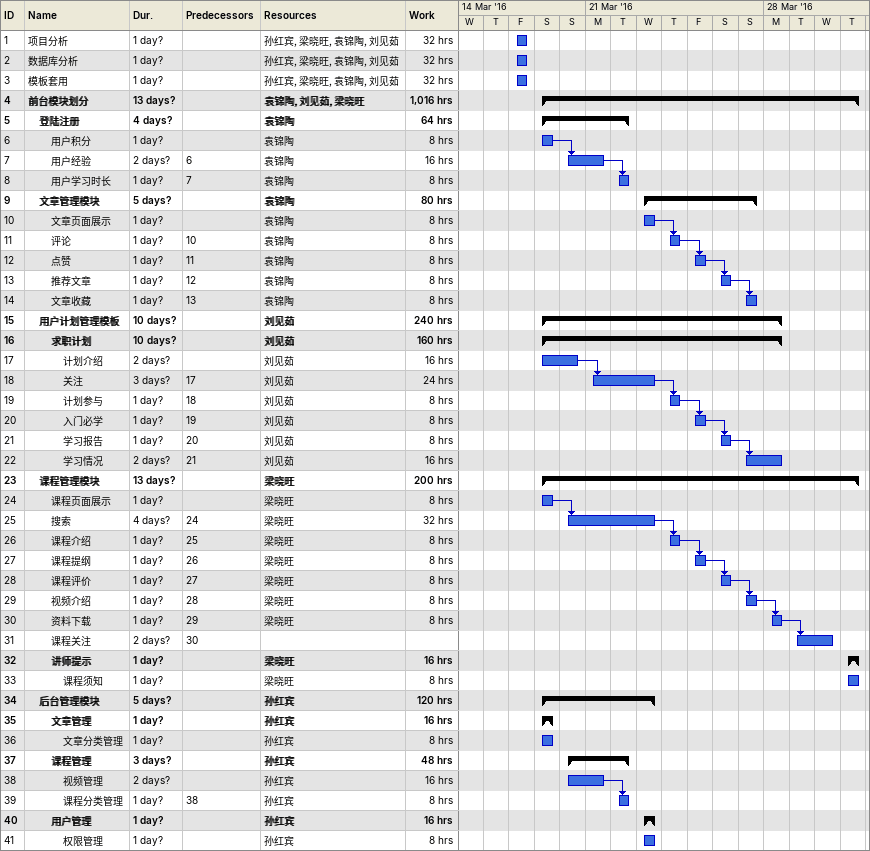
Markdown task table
| ID | Level | Task | Duration | Start | Finish | Predecessors | Resources | Work (h) |
|---|---|---|---|---|---|---|---|---|
| 1 | 1 | 项目分析 | 1d? | 2016-03-18 | 2016-03-18 |  | 孙红宾, 梁晓旺, 袁锦陶, 刘见茹 | 32 |
| 2 | 1 | 数据库分析 | 1d? | 2016-03-18 | 2016-03-18 |  | 孙红宾, 梁晓旺, 袁锦陶, 刘见茹 | 32 |
| 3 | 1 | 模板套用 | 1d? | 2016-03-18 | 2016-03-18 |  | 孙红宾, 梁晓旺, 袁锦陶, 刘见茹 | 32 |
| 4 | 1 | **前台模块划分** | 13d? | 2016-03-19 | 2016-03-31 |  | 袁锦陶, 刘见茹, 梁晓旺 | 1016 |
| 5 | 2 | **登陆注册** | 4d? | 2016-03-19 | 2016-03-22 |  | 袁锦陶 | 64 |
| 6 | 3 | 用户积分 | 1d? | 2016-03-19 | 2016-03-19 |  | 袁锦陶 | 8 |
| 7 | 3 | 用户经验 | 2d? | 2016-03-20 | 2016-03-21 | 6 | 袁锦陶 | 16 |
| 8 | 3 | 用户学习时长 | 1d? | 2016-03-22 | 2016-03-22 | 7 | 袁锦陶 | 8 |
| 9 | 2 | **文章管理模块** | 5d? | 2016-03-23 | 2016-03-27 |  | 袁锦陶 | 80 |
| 10 | 3 | 文章页面展示 | 1d? | 2016-03-23 | 2016-03-23 |  | 袁锦陶 | 8 |
| 11 | 3 | 评论 | 1d? | 2016-03-24 | 2016-03-24 | 10 | 袁锦陶 | 8 |
| 12 | 3 | 点赞 | 1d? | 2016-03-25 | 2016-03-25 | 11 | 袁锦陶 | 8 |
| 13 | 3 | 推荐文章 | 1d? | 2016-03-26 | 2016-03-26 | 12 | 袁锦陶 | 8 |
| 14 | 3 | 文章收藏 | 1d? | 2016-03-27 | 2016-03-27 | 13 | 袁锦陶 | 8 |
| 15 | 2 | **用户计划管理模板** | 10d? | 2016-03-19 | 2016-03-28 |  | 刘见茹 | 240 |
| 16 | 3 | **求职计划** | 10d? | 2016-03-19 | 2016-03-28 |  | 刘见茹 | 160 |
| 17 | 4 | 计划介绍 | 2d? | 2016-03-19 | 2016-03-20 |  | 刘见茹 | 16 |
| 18 | 4 | 关注 | 3d? | 2016-03-21 | 2016-03-23 | 17 | 刘见茹 | 24 |
| 19 | 4 | 计划参与 | 1d? | 2016-03-24 | 2016-03-24 | 18 | 刘见茹 | 8 |
| 20 | 4 | 入门必学 | 1d? | 2016-03-25 | 2016-03-25 | 19 | 刘见茹 | 8 |
| 21 | 4 | 学习报告 | 1d? | 2016-03-26 | 2016-03-26 | 20 | 刘见茹 | 8 |
| 22 | 4 | 学习情况 | 2d? | 2016-03-27 | 2016-03-28 | 21 | 刘见茹 | 16 |
| 23 | 2 | **课程管理模块** | 13d? | 2016-03-19 | 2016-03-31 |  | 梁晓旺 | 200 |
| 24 | 3 | 课程页面展示 | 1d? | 2016-03-19 | 2016-03-19 |  | 梁晓旺 | 8 |
| 25 | 3 | 搜索 | 4d? | 2016-03-20 | 2016-03-23 | 24 | 梁晓旺 | 32 |
| 26 | 3 | 课程介绍 | 1d? | 2016-03-24 | 2016-03-24 | 25 | 梁晓旺 | 8 |
| 27 | 3 | 课程提纲 | 1d? | 2016-03-25 | 2016-03-25 | 26 | 梁晓旺 | 8 |
| 28 | 3 | 课程评价 | 1d? | 2016-03-26 | 2016-03-26 | 27 | 梁晓旺 | 8 |
| 29 | 3 | 视频介绍 | 1d? | 2016-03-27 | 2016-03-27 | 28 | 梁晓旺 | 8 |
| 30 | 3 | 资料下载 | 1d? | 2016-03-28 | 2016-03-28 | 29 | 梁晓旺 | 8 |
| 31 | 3 | 课程关注 | 2d? | 2016-03-29 | 2016-03-30 | 30 |  |  |
| 32 | 3 | **讲师提示** | 1d? | 2016-03-31 | 2016-03-31 |  | 梁晓旺 | 16 |
| 33 | 4 | 课程须知 | 1d? | 2016-03-31 | 2016-03-31 |  | 梁晓旺 | 8 |
| 34 | 2 | **后台管理模块** | 5d? | 2016-03-19 | 2016-03-23 |  | 孙红宾 | 120 |
| 35 | 3 | **文章管理** | 1d? | 2016-03-19 | 2016-03-19 |  | 孙红宾 | 16 |
| 36 | 4 | 文章分类管理 | 1d? | 2016-03-19 | 2016-03-19 |  | 孙红宾 | 8 |
| 37 | 3 | **课程管理** | 3d? | 2016-03-20 | 2016-03-22 |  | 孙红宾 | 48 |
| 38 | 4 | 视频管理 | 2d? | 2016-03-20 | 2016-03-21 |  | 孙红宾 | 16 |
| 39 | 4 | 课程分类管理 | 1d? | 2016-03-22 | 2016-03-22 | 38 | 孙红宾 | 8 |
| 40 | 3 | **用户管理** | 1d? | 2016-03-23 | 2016-03-23 |  | 孙红宾 | 16 |
| 41 | 4 | 权限管理 | 1d? | 2016-03-23 | 2016-03-23 |  | 孙红宾 | 8 |
